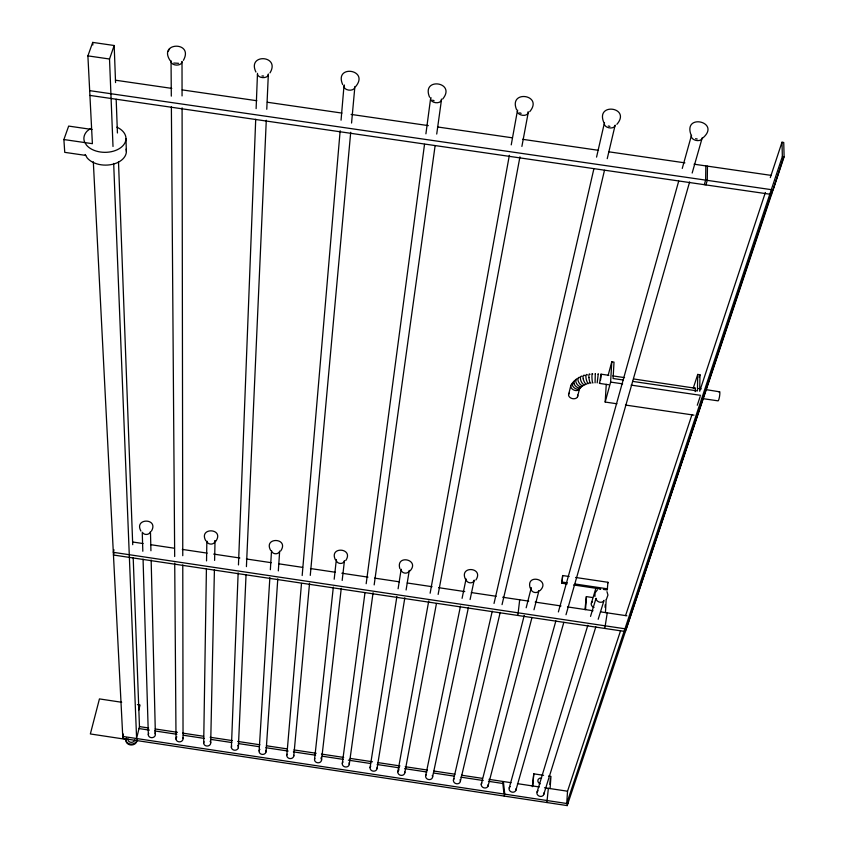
<?xml version="1.0" encoding="UTF-8"?>
<svg xmlns="http://www.w3.org/2000/svg" width="848" height="848" viewBox="0 0 848 848"><rect width="100%" height="100%" fill="white"/><g stroke="black" fill="none" stroke-linecap="round" stroke-linejoin="round"><path stroke-width="1.27" d="M707.465 166.134L707.264 180.359L705.918 184.917M203.69 743.261L206.414 568.828M206.541 560.899L206.848 541.077A4.102 3.275 0.7 0 0 211.279 544.098A4.102 3.275 0.7 0 0 215.032 540.579L214.608 560.401M693.282 388.087L697.734 374.424L699.971 374.752L699.695 391.257L765.384 192.485M705.843 165.901L705.631 180.115L704.296 184.684M697.734 374.424L697.448 390.928L632.544 381.377M210.707 742.721L214.417 569.644M601.084 375.653L601.02 374.169L608.864 375.325M231.387 747.448L238.15 572.866M238.458 564.927L255.714 119.218M256.117 108.639L257.453 74.253M238.352 747.692L246.058 574.541M246.418 566.612L266.283 120.257M266.77 109.265L268.35 73.988A5.48 3.498 3.9 0 1 262.732 77.624A5.48 3.498 3.9 0 1 257.495 73.341M605.451 612.585L606.161 599.568M603.341 589.402L607.232 589.975L607.942 582.29L575.601 577.467M605.069 607.359L605.218 604.751M616.931 403.775L605.186 402.047L610.613 382.088L611.79 361.789L614.016 362.117L613.083 378.515L623.46 380.042M605.186 402.047L606.246 384.345M259.128 750.83L269.865 577.636M270.353 569.708L271.498 551.2M585.555 609.617L586.371 596.61L592.561 597.533M584.95 609.595L586.371 596.61M620.577 630.7L567.535 791.216L566.729 803.501L782.354 156.541L781.994 142.22L783.732 142.475L784.114 156.795L567.195 805.6L122.854 738.46L93.312 161.756M567.195 805.6L567.354 803.141M568.001 801.212L567.842 803.671L122.748 736.435L123.331 734.05M266.06 751.879L277.794 578.824M278.324 570.895L279.67 551.083A4.102 3.286 3.4 0 1 275.515 553.765A4.102 3.286 3.4 0 1 271.551 550.734M549.907 784.453L550.352 778.379M550.076 788.576L550.956 776.418L548.508 776.047M567.047 583.986L561.864 583.212L562.659 575.538L569.135 576.502M561.864 583.212L562.659 575.538M548.37 788.322L546.865 802.526M532.321 786.7L533.774 773.832L543.589 775.316M532.809 785.969L533.774 773.832M608.705 384.759L599.568 383.413L599.462 382.692L599.547 383.413L600.999 374.169M286.847 755.017L301.496 583.445M302.174 575.527L340.154 130.74M341.055 120.183L343.991 85.871M126.511 738.142A5.618 4.812 -6.3 0 0 126.023 739.35L125.907 740.601A5.618 4.812 -6.3 0 0 131.822 744.989A5.618 4.812 -6.3 0 0 137.111 739.742M293.779 756.066L309.541 583.307M310.273 575.389L350.712 132.277M351.56 123.045L354.803 87.439M519.697 599.78L517.852 615.457M314.576 759.204L333.328 587.123M334.186 579.237L336.338 559.532M321.509 760.253L341.267 588.311M342.179 580.435L344.436 560.74A4.092 3.297 6.3 0 1 340.366 563.443A4.092 3.297 6.3 0 1 336.327 560.401M601.031 376.65L600.511 380.18M607.253 612.85L604.794 628.442M342.316 763.391L364.958 592.89M366.177 583.71L424.519 144.319M425.908 133.836L430.614 98.421M349.259 764.44L373.078 592.763M374.169 584.897L435.088 145.856M436.72 134.058L441.448 99.99M183.391 60.346C194.234 41.001 157.59 41.881 170.194 60.643M370.078 767.588L396.875 596.61M398.104 588.788L401.168 569.209A4.102 3.297 9.2 0 0 404.231 572.972A4.102 3.297 9.2 0 0 409.022 571.245M377.01 768.638L404.825 597.798M406.097 589.975L409.277 570.418M397.839 771.786L428.728 601.041M430.137 593.218L509.351 155.301M511.238 144.87L517.375 110.993M404.793 772.825L436.444 603.532M438.14 594.416L519.951 156.838M521.891 146.418L528.23 112.561M425.632 775.973L460.485 606.119M462.086 598.338L466.071 578.887M432.575 777.022L468.446 607.306M470.089 599.536L474.191 580.096A4.113 3.297 12.1 0 1 470.29 582.83A4.113 3.297 12.1 0 1 466.114 579.756M453.426 780.171L492.253 611.185M494.024 603.447L593.897 168.731M596.557 157.113L604.264 123.575M460.379 781.22L500.214 612.373M502.037 604.635L604.497 170.268M607.232 158.671L615.139 125.154A5.501 3.519 11.3 0 1 608.758 127.762A5.501 3.519 11.3 0 1 604.518 122.695M133.2 557.878L139.464 726.598L136.602 738.523L113.674 163.431M138.786 710.094L140.015 705.038L137.397 704.635M598.084 374.318L598.264 373.777L597.183 382.872M122.854 738.46L123.437 736.085M568.584 394.649L570.736 385.925M577.488 396.853L579.703 388.098M481.24 784.379L524.223 615.457M526.173 607.783L531.272 587.749A4.123 3.286 14.9 0 0 533.795 592.222A4.123 3.286 14.9 0 0 538.978 590.632L533.975 609.797M488.003 786.202L531.982 617.471M595.063 382.84L595.296 373.597L595.37 374.159M608.08 375.558L611.79 361.789M114.003 549.79L113.314 552.324L626.248 628.972L772.634 189.888M114.141 552.483L113.452 555.016L625.4 631.527L626.015 628.76M503.956 793.569L502.843 783.478L503.373 781.527L504.772 794.141L504.231 796.081M509.256 787.803L555.885 620.853M558.376 611.927L678.686 181.175M682.248 168.434L691.502 135.298A5.533 3.509 13.1 0 0 695.964 140.408A5.533 3.509 13.1 0 0 702.186 137.768M515.838 790.4L563.825 622.379M566.008 614.736L689.625 181.938M692.169 173.024L701.985 138.659M591.416 603.055L595.943 588.056M537.091 792.011L587.844 625.252M590.537 616.401L595.921 598.72M607.581 583.435L607.942 582.29M543.695 794.608L595.837 626.831M598.19 619.263L604.062 600.342M699.155 377.233L699.971 374.752M625.57 615.584L691.904 414.842M770.291 177.635L781.994 142.22M697.279 405.238L700.151 396.567M783.669 156.869L773.037 189.91L89.676 90.641M113.007 146.492L109.519 59.01L114.183 45.506L92.718 42.4L87.895 55.873L92.39 143.683L63.886 139.538L68.667 126.087L92.061 129.49M169.611 48.718L168.127 51.484M606.362 599.462L607.963 595.052L606.967 591.628M269.982 72.896C280.847 55.162 246.726 53.095 255.926 72.048M475.887 580C484.356 567.28 458.969 565.256 465.393 579.12M592.932 382.872L592.858 382.989A4.685 0.594 87 0 1 592.01 378.473L591.957 377.254A4.685 0.594 87 0 1 592.19 373.83M592.19 373.851L592.328 373.65A4.685 0.594 87 0 1 592.657 374.212M345.719 560.581C354.326 547.882 328.748 545.9 335.352 559.722M280.752 550.882C289.581 537.696 262.975 536.604 270.671 550.458M151.4 531.166C159.191 517.884 133.528 517.683 140.927 531.092M215.858 541.204C224.794 528.103 198.156 526.873 205.767 540.77M529.693 111.703C544.172 94.541 507.984 89.316 516.623 109.816M442.635 99.089C456.902 81.938 420.831 76.68 429.586 97.202M616.878 124.338C631.665 107.198 595.169 101.94 603.797 122.441M355.715 86.507C369.876 69.356 333.688 64.066 342.687 84.609M590.939 382.989L590.717 383.201A4.675 0.996 82.2 0 1 589.084 378.77L588.947 377.561M410.082 570.874C420.375 559.532 395.369 554.009 399.874 568.658M597.405 589.837L595.126 592.784L594.883 596.504M539.996 590.632C551.401 579.566 525.474 572.877 530.18 588.099M90.429 128.472L86.984 131.26A21.041 13.822 0.2 0 0 84.471 141.711L86.454 145.093A21.041 13.822 0.2 0 0 118.996 148.824A21.041 13.822 0.2 0 0 116.897 127.168M702.992 137.842C721.351 121.836 682.587 112.848 691.099 135.086M571.817 384.133L571.467 384.377A4.611 3.286 23.9 0 0 571.213 387.769L571.87 388.649A4.706 3.36 23.9 0 0 578.219 390.186L578.983 389.656A4.611 3.286 23.9 0 0 579.619 387.186M587.039 383.89L586.646 384.144A4.675 1.749 72 0 1 583.551 380.052L583.244 378.886M576.937 378.738L576.333 379.088A4.653 2.671 53.7 0 0 576.078 382.48L576.576 383.55A4.653 2.671 53.7 0 0 581.516 386.699L582.12 386.349A4.653 2.671 53.7 0 0 582.534 385.745M578.484 377.689L579.025 377.381A4.664 2.396 60.3 0 1 580.477 377.604M178.568 63.314L173.798 63.028M261.979 75.949L263.601 76.044M87.895 55.873L109.519 59.01M782.354 156.541L784.114 156.795M115.466 80.21L171.762 88.383M182.225 89.899L256.849 100.732M267.321 102.248L341.935 113.081M351.093 114.416L428.325 125.621M437.494 126.956L512.107 137.779M522.58 139.305L598.508 150.319M608.981 151.834L684.898 162.858M694.067 164.194L771.044 175.366M89.92 95.411L771.521 194.446L771.5 193.302M85.712 155.407L64.745 152.354L63.886 139.538M612.775 375.897L624.541 377.625M633.689 378.971L695.243 388.225A4.685 0.7 -80.9 0 1 695.18 391.659M698.625 388.532L701.243 388.914M706.469 389.688L719.719 391.829A4.685 0.763 -80.8 0 1 719.698 395.274L719.528 396.482A4.685 0.763 -80.8 0 1 718.023 400.85L702.324 398.539M610.613 382.088L622.623 383.858M631.124 385.109L700.565 395.338M625.442 405.037L693.982 415.138M562.182 582.067L567.365 582.841M575.156 584.007L607.581 588.841M573.534 584.95L600.744 589.01A4.123 3.244 17.2 0 1 599.706 588.745M132.617 541.989L143.079 543.557M150.923 544.723L174.465 548.243M182.309 549.409L207.156 553.119M213.696 554.094L239.846 558.005M246.386 558.98L271.233 562.69M279.077 563.856L302.619 567.376M310.463 568.542L335.31 572.252M341.85 573.227L368 577.138M374.54 578.113L399.387 581.823M407.231 582.989L432.077 586.699M438.617 587.675L464.768 591.586M471.308 592.561L496.154 596.271M502.694 597.246L528.739 601.137M535.194 602.101L561.016 605.949M567.482 606.914L593.017 610.73M600.479 611.843L626.852 615.786M121.688 702.271L99.439 698.911L90.354 733.955L126.023 739.35M139.464 726.598L148.633 727.976M155.173 728.962L177.433 732.322M182.67 733.117L203.605 736.276M210.156 737.262L232.405 740.622M237.641 741.417L259.901 744.777M266.442 745.763L287.387 748.922M293.927 749.918L316.187 753.268M321.424 754.063L343.673 757.423M350.224 758.409L372.473 761.769M377.71 762.564L399.959 765.924M405.196 766.709L427.445 770.069M433.996 771.055L454.941 774.213M461.482 775.21L482.427 778.369M488.978 779.354L511.047 782.693M517.45 783.658L539.286 786.955M544.48 787.739L567.535 791.216M138.871 728.527L149.343 730.117M154.58 730.902L176.84 734.262M183.38 735.248L204.336 738.417M210.876 739.403L231.822 742.562M238.373 743.558L259.318 746.717M265.869 747.703L288.129 751.063M293.366 751.858L315.615 755.218M322.166 756.204L343.111 759.363M348.348 760.158L370.608 763.518M377.148 764.504L399.408 767.864M404.644 768.659L426.904 772.019M433.455 773.005L454.401 776.164M460.941 777.16L483.201 780.52M488.437 781.305L502.843 783.478M695.625 138.648L697.226 139.019M608.313 125.992L609.903 126.363M519.697 112.752L521.138 113.356M432.681 100.138L434.102 100.753M85.182 154.506L87.153 157.887A20.882 13.812 0.1 0 0 112.275 164.374A20.882 13.812 0.1 0 0 126.108 149.089M574.191 384.049L574.743 385.066A4.653 2.904 46.4 0 0 580.17 387.812L580.827 387.419A4.653 2.904 46.4 0 0 581.463 385.988M92.718 42.4L92.845 44.976M114.183 45.506L115.561 82.595M116.176 99.248L117.427 132.988M118.497 161.809L132.712 544.692M125.96 138.722L126.373 151.485M142.263 532.756L142.824 551.253M143.058 559.182L148.347 734.898M150.478 532.268L150.933 550.755M151.156 560.009L155.385 734.368M171.052 61.734L171.307 96.131M171.381 106.71L174.677 556.511M174.72 563.125L176.013 739.085M182.066 95.93L182.013 61.48A5.491 3.477 2.1 0 1 176.204 65.084A5.491 3.477 2.1 0 1 171.148 60.823M182.087 107.855L182.765 555.694M182.776 564.969L183.041 738.544M293.79 755.271A3.509 3.053 3.9 0 1 289.772 758.557A3.509 3.053 3.9 0 1 287.101 754.254M432.289 775.432A3.519 3.063 13.9 0 1 431.06 779.174A3.519 3.063 13.9 0 1 426.586 778.496A3.519 3.063 13.9 0 1 426.279 774.531M404.772 772.03A3.509 3.063 12 0 1 400.913 775.348A3.509 3.063 12 0 1 398.062 771.012M398.507 770.334A3.509 3.063 12 0 1 399.143 769.793M460.082 779.63A3.519 3.053 15.8 0 1 458.885 783.372A3.519 3.053 15.8 0 1 454.411 782.704A3.519 3.053 15.8 0 1 454.062 778.718M441.405 99.068A5.48 3.519 7.6 0 1 435.469 102.682A5.48 3.519 7.6 0 1 430.943 97.552M349.026 762.861A3.509 3.063 8 0 1 347.659 766.581A3.509 3.063 8 0 1 343.196 765.903A3.509 3.063 8 0 1 343.016 761.949M320.841 757.964A3.509 3.063 5.9 0 1 320.597 761.896A3.509 3.063 5.9 0 1 316.124 762.246A3.509 3.063 5.9 0 1 314.82 758.441M488.151 784.612A3.53 3.053 17.6 0 1 483.964 787.866A3.53 3.053 17.6 0 1 481.855 782.916M515.976 788.82A3.54 3.053 19.3 0 1 513.771 792.106A3.54 3.053 19.3 0 1 509.542 790.431A3.54 3.053 19.3 0 1 510.273 786.573M377.01 767.832A3.509 3.063 10 0 1 372.664 771.055A3.509 3.063 10 0 1 370.756 766.147M237.758 745.424A3.509 3.053 0.1 0 1 237.376 749.325A3.509 3.053 0.1 0 1 232.882 749.674A3.509 3.053 0.1 0 1 231.705 745.89M154.802 732.895A3.53 3.032 -5 0 1 154.294 736.774A3.53 3.032 -5 0 1 149.767 737.124A3.53 3.032 -5 0 1 148.707 733.361M150.372 531.791A4.123 3.254 -1.9 0 1 146.587 534.441A4.123 3.254 -1.9 0 1 142.432 532.268M182.85 737.771A3.519 3.032 -3.4 0 1 181.239 741.438A3.519 3.032 -3.4 0 1 176.787 740.77A3.519 3.032 -3.4 0 1 176.861 736.87M603.617 601.073A4.145 3.275 17.5 0 1 598.942 601.942A4.145 3.275 17.5 0 1 596.112 598.285M543.812 793.018A3.551 3.042 20.9 0 1 541.649 796.314A3.551 3.042 20.9 0 1 537.399 794.64A3.551 3.042 20.9 0 1 538.098 790.771M210.092 741.247A3.519 3.042 -1.7 0 1 209.668 745.138A3.519 3.042 -1.7 0 1 205.163 745.487A3.519 3.042 -1.7 0 1 204.029 741.714M593.992 607.465A4.06 3.222 17.4 0 1 591.31 604.741A4.06 3.222 17.4 0 1 592.529 601.762M528.145 111.629A5.491 3.519 9.5 0 1 522.4 115.286A5.491 3.519 9.5 0 1 517.662 110.113M265.869 750.31A3.509 3.053 2 0 1 264.385 753.999A3.509 3.053 2 0 1 259.933 753.331A3.509 3.053 2 0 1 259.88 749.399M354.803 86.517A5.47 3.509 5.7 0 1 348.676 90.111A5.47 3.509 5.7 0 1 344.362 85.001M136.963 740.145A5.618 4.812 -6.3 0 1 130.316 744.078A5.618 4.812 -6.3 0 1 125.981 738.481M134.917 739.795A3.509 3.01 -6.3 0 1 130.793 742.297A3.509 3.01 -6.3 0 1 128.027 738.831M694.65 388.522A4.685 0.7 -80.9 0 1 695.084 388.013M589.159 382.83A4.653 1.378 77.2 0 1 588.936 383.349L588.629 383.593A4.675 1.378 77.2 0 1 586.254 379.3L586.032 378.113A4.653 1.378 77.2 0 1 586.275 374.699L586.583 374.487A4.675 1.378 77.2 0 1 587.399 374.954M588.947 377.561A4.675 0.996 82.2 0 1 589.18 374.138L589.413 373.947A4.675 0.996 82.2 0 1 589.996 374.466M583.244 378.886A4.675 1.749 72 0 1 583.488 375.463L583.89 375.24A4.675 1.749 72 0 1 584.929 375.643M581.951 376.215A4.664 2.088 66.4 0 0 581.357 376.194L580.88 376.48A4.664 2.088 66.4 0 0 580.636 379.883L581.007 381.028A4.664 2.088 66.4 0 0 584.781 384.854L585.247 384.579A4.664 2.088 66.4 0 0 585.576 384.017M578.484 377.678A4.664 2.396 60.3 0 0 578.23 381.091L578.675 382.194A4.664 2.396 60.3 0 0 583.064 385.702L583.604 385.395A4.664 2.396 60.3 0 0 583.975 384.822M574.191 384.049A4.653 2.904 46.4 0 1 574.446 380.635L575.103 380.264A4.653 2.904 46.4 0 1 575.94 380.127M574.456 381.695A4.653 3.106 38.4 0 0 573.566 381.897L572.856 382.363A4.653 3.106 38.4 0 0 572.601 385.755L573.206 386.72A4.653 3.106 38.4 0 0 579.025 389.031L579.735 388.585A4.653 3.106 38.4 0 0 580.414 387.091M572.23 383.847A4.706 3.36 23.9 0 1 573.206 383.529M540.197 783.902A3.53 3.01 20.5 0 1 541.554 778.061M577.615 395.094A4.632 3.381 13.1 0 1 576.979 397.606L576.195 398.2A4.632 3.381 13.1 0 1 569.739 397.246L569.061 396.44A4.632 3.381 13.1 0 1 569.326 393.048M719.083 392.115A4.685 0.763 -80.8 0 1 719.56 391.617"/></g></svg>
